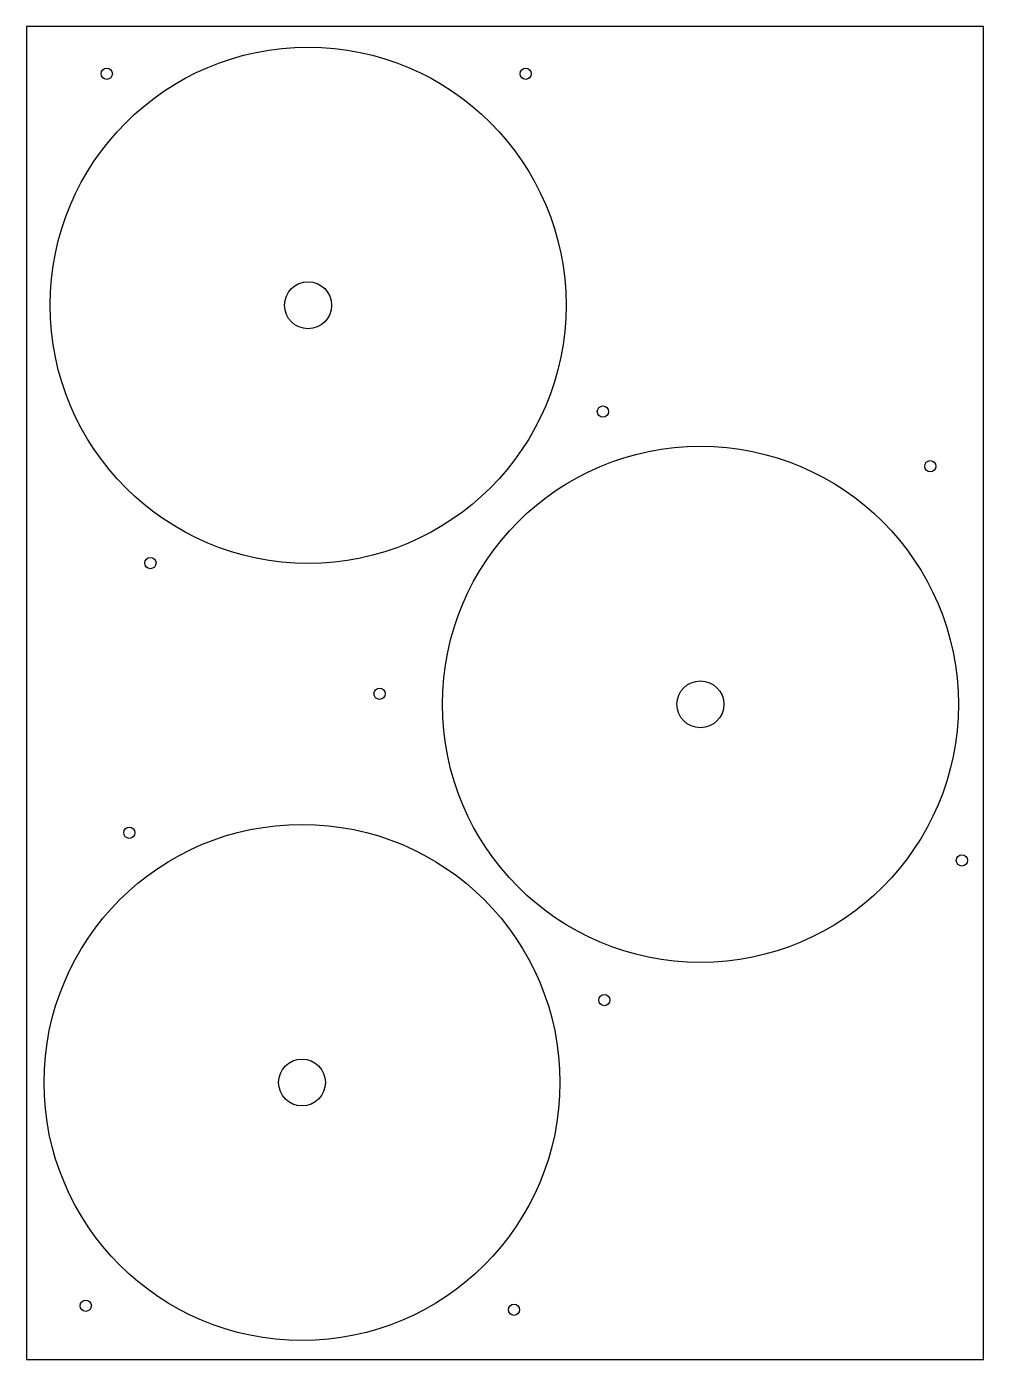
# Model space of a CAD drawing. Extents: x 2807 to 3317, y 1420 to 2130.
import ezdxf

# ---------------------------------------------------------------- set-up
doc = ezdxf.new("R2010")
doc.units = 0
doc.layers.get('0').update_dxf_attribs({"linetype": 'CONTINUOUS'})

msp = doc.modelspace()

# ---------------------------------------------------------------- linework, layer by layer
msp.add_lwpolyline([(2806.74, 1419.85), (3316.74, 1419.85), (3316.74, 2129.85), (2806.74, 2129.85)], close=True)
for centre, radius in [((2956.77, 1981.43), 137.5), ((2849.44, 2104.74), 3), ((3072.76, 2104.74), 3), ((2956.77, 1981.43), 12.5), ((3113.91, 1924.78), 3), ((3165.91, 1768.82), 137.5), ((3288.45, 1895.68), 3), ((2872.7, 1844.09), 3), ((2994.86, 1774.43), 3), ((3165.91, 1768.82), 12.5), ((2953.53, 1567.36), 137.5), ((2861.47, 1700.37), 3), ((3305.28, 1685.67), 3), ((3114.69, 1611.27), 3), ((2953.53, 1567.36), 12.5), ((2838.26, 1448.41), 3), ((3066.53, 1446.25), 3)]:
    msp.add_circle(centre, radius)

doc.saveas('drawing.dxf')
